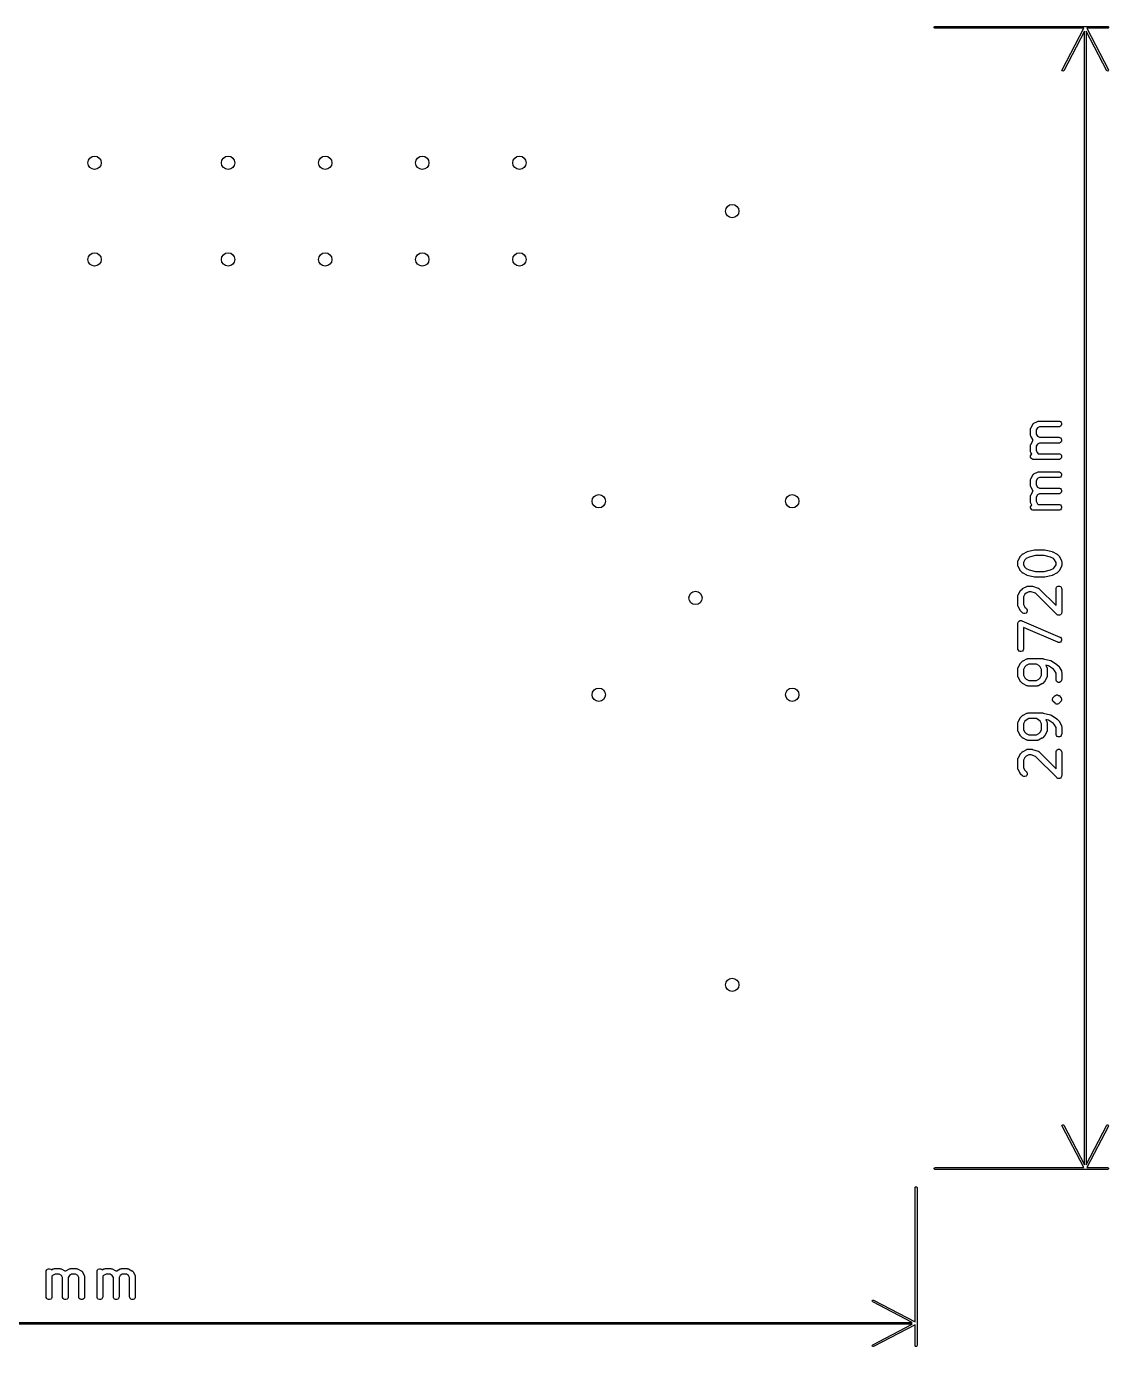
# Model space of a CAD drawing. Extents: x 5.31 to 7.49, y -5.27 to -3.91.
# Drawn here: x 6.37 to 7.489, y -5.274 to -3.909 of the extents above; entities that cross this region are included whole.
import ezdxf

# ---------------------------------------------------------------- set-up
doc = ezdxf.new("R2010")
doc.units = 0
doc.header["$MEASUREMENT"] = 0
doc.layers.add('BLACK', color=7, linetype='CONTINUOUS')

msp = doc.modelspace()

# ---------------------------------------------------------------- linework, layer by layer
at = {"layer": 'BLACK', "linetype": 'CONTINUOUS'}
for p, q in [((7.3088, -3.9096), (7.3093, -3.9091)), ((7.3088, -3.9104), (7.3088, -3.9096)), ((7.3093, -3.9109), (7.3088, -3.9104)), ((7.3093, -3.9091), (7.3097, -3.909)), ((7.3097, -3.911), (7.3093, -3.9109)), ((7.3097, -3.909), (7.4881, -3.909)), ((7.4634, -3.911), (7.3097, -3.911)), ((7.441, -3.9539), (7.4634, -3.911)), ((7.464, -3.914), (7.4428, -3.9548)), ((7.464, -5.086), (7.464, -3.914)), ((7.4872, -3.9548), (7.466, -3.914)), ((7.466, -3.914), (7.466, -5.086)), ((7.4881, -3.911), (7.4666, -3.911)), ((7.4666, -3.911), (7.489, -3.9539)), ((7.4881, -3.909), (7.4885, -3.9091)), ((7.4885, -3.9109), (7.4881, -3.911)), ((7.4885, -3.9091), (7.489, -3.9096)), ((7.489, -3.9104), (7.4885, -3.9109)), ((7.489, -3.9096), (7.489, -3.9104)), ((7.4409, -3.9543), (7.441, -3.9539)), ((7.4412, -3.955), (7.4409, -3.9543)), ((7.4418, -3.9553), (7.4412, -3.955)), ((7.4425, -3.9551), (7.4418, -3.9553)), ((7.4428, -3.9548), (7.4425, -3.9551)), ((7.4875, -3.9551), (7.4872, -3.9548)), ((7.4882, -3.9553), (7.4875, -3.9551)), ((7.4888, -3.955), (7.4882, -3.9553)), ((7.4891, -3.9543), (7.4888, -3.955)), ((7.489, -3.9539), (7.4891, -3.9543)), ((7.4084, -4.3256), (7.4085, -4.3251)), ((7.4084, -4.3313), (7.4084, -4.3256)), ((7.4085, -4.3249), (7.4087, -4.3243)), ((7.4085, -4.325), (7.4085, -4.3249)), ((7.4085, -4.3251), (7.4085, -4.325)), ((7.4087, -4.3243), (7.4106, -4.3206)), ((7.4106, -4.3206), (7.4107, -4.3205)), ((7.4107, -4.3204), (7.4109, -4.3201)), ((7.4107, -4.3205), (7.4107, -4.3204)), ((7.4107, -4.3204), (7.4107, -4.3204)), ((7.4109, -4.3201), (7.4112, -4.3198)), ((7.4112, -4.3198), (7.4114, -4.3196)), ((7.4114, -4.3196), (7.4117, -4.3194)), ((7.4117, -4.3194), (7.4118, -4.3193)), ((7.4118, -4.3193), (7.4118, -4.3193)), ((7.4118, -4.3193), (7.4119, -4.3193)), ((7.4119, -4.3193), (7.4157, -4.3174)), ((7.4155, -4.3241), (7.4143, -4.3263)), ((7.4143, -4.3263), (7.4143, -4.3306)), ((7.4177, -4.323), (7.4155, -4.3241)), ((7.4157, -4.3174), (7.4162, -4.3172)), ((7.4162, -4.3172), (7.4163, -4.3172)), ((7.4163, -4.3172), (7.4164, -4.3171)), ((7.4164, -4.3171), (7.417, -4.3171)), ((7.417, -4.3171), (7.4376, -4.3171)), ((7.4376, -4.323), (7.4177, -4.323)), ((7.4376, -4.3171), (7.4382, -4.3171)), ((7.4382, -4.3229), (7.4376, -4.323)), ((7.4382, -4.3171), (7.4393, -4.3176)), ((7.4393, -4.3225), (7.4382, -4.3229)), ((7.4393, -4.3176), (7.4401, -4.3184)), ((7.4401, -4.3217), (7.4393, -4.3225)), ((7.4401, -4.3184), (7.4405, -4.3194)), ((7.4405, -4.3206), (7.4401, -4.3217)), ((7.4405, -4.3194), (7.4405, -4.3206)), ((7.4085, -4.3318), (7.4084, -4.3313)), ((7.4085, -4.3319), (7.4085, -4.3318)), ((7.4085, -4.3321), (7.4085, -4.3319)), ((7.4087, -4.3326), (7.4085, -4.3321)), ((7.4106, -4.3363), (7.4087, -4.3326)), ((7.4087, -4.3412), (7.4106, -4.3374)), ((7.4107, -4.3364), (7.4106, -4.3363)), ((7.4106, -4.3374), (7.4107, -4.3374)), ((7.4107, -4.3365), (7.4107, -4.3364)), ((7.4109, -4.3368), (7.4107, -4.3365)), ((7.4107, -4.3365), (7.4107, -4.3365)), ((7.4107, -4.3373), (7.4109, -4.337)), ((7.4107, -4.3374), (7.4107, -4.3373)), ((7.4107, -4.3373), (7.4107, -4.3373)), ((7.411, -4.3369), (7.4109, -4.3368)), ((7.4109, -4.337), (7.411, -4.3369)), ((7.4143, -4.3306), (7.4155, -4.3328)), ((7.4155, -4.3328), (7.4177, -4.3339)), ((7.4177, -4.3398), (7.4155, -4.341)), ((7.4177, -4.3339), (7.4376, -4.3339)), ((7.4376, -4.3398), (7.4177, -4.3398)), ((7.4376, -4.3339), (7.4382, -4.334)), ((7.4382, -4.3398), (7.4376, -4.3398)), ((7.4382, -4.334), (7.4393, -4.3344)), ((7.4393, -4.3394), (7.4382, -4.3398)), ((7.4393, -4.3344), (7.4401, -4.3353)), ((7.4401, -4.3385), (7.4393, -4.3394)), ((7.4401, -4.3353), (7.4405, -4.3363)), ((7.4405, -4.3375), (7.4401, -4.3385)), ((7.4405, -4.3363), (7.4405, -4.3375)), ((7.4084, -4.3425), (7.4085, -4.3419)), ((7.4084, -4.3481), (7.4084, -4.3425)), ((7.4085, -4.3487), (7.4084, -4.3481)), ((7.4085, -4.3417), (7.4087, -4.3412)), ((7.4085, -4.3418), (7.4085, -4.3417)), ((7.4085, -4.3419), (7.4085, -4.3418)), ((7.4085, -4.3488), (7.4085, -4.3487)), ((7.4085, -4.3489), (7.4085, -4.3488)), ((7.4087, -4.3495), (7.4085, -4.3489)), ((7.4085, -4.3532), (7.4089, -4.3521)), ((7.4085, -4.3543), (7.4085, -4.3532)), ((7.4089, -4.3554), (7.4085, -4.3543)), ((7.4097, -4.3514), (7.4087, -4.3495)), ((7.4089, -4.3521), (7.4097, -4.3514)), ((7.4155, -4.341), (7.4143, -4.3432)), ((7.4143, -4.3432), (7.4143, -4.3474)), ((7.4143, -4.3474), (7.4157, -4.3501)), ((7.4157, -4.3501), (7.4164, -4.3508)), ((7.4164, -4.3508), (7.4376, -4.3508)), ((7.4376, -4.3508), (7.4382, -4.3509)), ((7.4382, -4.3509), (7.4393, -4.3513)), ((7.4393, -4.3513), (7.4401, -4.3521)), ((7.4401, -4.3521), (7.4405, -4.3532)), ((7.4405, -4.3543), (7.4401, -4.3554)), ((7.4405, -4.3532), (7.4405, -4.3543)), ((7.4097, -4.3562), (7.4089, -4.3554)), ((7.4108, -4.3567), (7.4097, -4.3562)), ((7.4114, -4.3567), (7.4108, -4.3567)), ((7.4376, -4.3567), (7.4114, -4.3567)), ((7.4382, -4.3567), (7.4376, -4.3567)), ((7.4393, -4.3562), (7.4382, -4.3567)), ((7.4401, -4.3554), (7.4393, -4.3562)), ((7.4084, -4.3781), (7.4085, -4.3776)), ((7.4084, -4.3838), (7.4084, -4.3781)), ((7.4085, -4.3774), (7.4087, -4.3768)), ((7.4085, -4.3775), (7.4085, -4.3774)), ((7.4085, -4.3776), (7.4085, -4.3775)), ((7.4087, -4.3768), (7.4106, -4.3731)), ((7.4106, -4.3731), (7.4107, -4.373)), ((7.4107, -4.3729), (7.4109, -4.3726)), ((7.4107, -4.373), (7.4107, -4.3729)), ((7.4107, -4.3729), (7.4107, -4.3729)), ((7.4109, -4.3726), (7.4112, -4.3723)), ((7.4112, -4.3723), (7.4114, -4.3721)), ((7.4114, -4.3721), (7.4117, -4.3719)), ((7.4117, -4.3719), (7.4118, -4.3718)), ((7.4118, -4.3718), (7.4119, -4.3717)), ((7.4118, -4.3718), (7.4118, -4.3718)), ((7.4119, -4.3717), (7.4157, -4.3699)), ((7.4155, -4.3766), (7.4143, -4.3788)), ((7.4143, -4.3788), (7.4143, -4.3831)), ((7.4177, -4.3755), (7.4155, -4.3766)), ((7.4157, -4.3699), (7.4162, -4.3697)), ((7.4162, -4.3697), (7.4163, -4.3697)), ((7.4163, -4.3697), (7.4164, -4.3696)), ((7.4164, -4.3696), (7.417, -4.3696)), ((7.417, -4.3696), (7.4376, -4.3696)), ((7.4376, -4.3755), (7.4177, -4.3755)), ((7.4376, -4.3696), (7.4382, -4.3696)), ((7.4382, -4.3754), (7.4376, -4.3755)), ((7.4382, -4.3696), (7.4393, -4.3701)), ((7.4393, -4.375), (7.4382, -4.3754)), ((7.4393, -4.3701), (7.4401, -4.3709)), ((7.4401, -4.3742), (7.4393, -4.375)), ((7.4401, -4.3709), (7.4405, -4.3719)), ((7.4405, -4.3731), (7.4401, -4.3742)), ((7.4405, -4.3719), (7.4405, -4.3731)), ((7.4085, -4.3843), (7.4084, -4.3838)), ((7.4084, -4.395), (7.4085, -4.3944)), ((7.4084, -4.4006), (7.4084, -4.395)), ((7.4085, -4.3844), (7.4085, -4.3843)), ((7.4085, -4.3845), (7.4085, -4.3844)), ((7.4087, -4.3851), (7.4085, -4.3845)), ((7.4085, -4.3942), (7.4087, -4.3937)), ((7.4085, -4.3943), (7.4085, -4.3942)), ((7.4085, -4.3944), (7.4085, -4.3943)), ((7.4106, -4.3888), (7.4087, -4.3851)), ((7.4087, -4.3937), (7.4106, -4.3899)), ((7.4107, -4.3889), (7.4106, -4.3888)), ((7.4106, -4.3899), (7.4107, -4.3898)), ((7.4107, -4.389), (7.4107, -4.3889)), ((7.4109, -4.3893), (7.4107, -4.389)), ((7.4107, -4.389), (7.4107, -4.389)), ((7.4107, -4.3897), (7.4109, -4.3895)), ((7.4107, -4.3898), (7.4107, -4.3897)), ((7.4107, -4.3898), (7.4107, -4.3898)), ((7.411, -4.3894), (7.4109, -4.3893)), ((7.4109, -4.3895), (7.411, -4.3894)), ((7.4143, -4.3831), (7.4155, -4.3853)), ((7.4155, -4.3935), (7.4143, -4.3957)), ((7.4155, -4.3853), (7.4177, -4.3864)), ((7.4177, -4.3923), (7.4155, -4.3935)), ((7.4177, -4.3864), (7.4376, -4.3864)), ((7.4376, -4.3923), (7.4177, -4.3923)), ((7.4376, -4.3864), (7.4382, -4.3865)), ((7.4382, -4.3923), (7.4376, -4.3923)), ((7.4382, -4.3865), (7.4393, -4.3869)), ((7.4393, -4.3918), (7.4382, -4.3923)), ((7.4393, -4.3869), (7.4401, -4.3877)), ((7.4401, -4.391), (7.4393, -4.3918)), ((7.4401, -4.3877), (7.4405, -4.3888)), ((7.4405, -4.39), (7.4401, -4.391)), ((7.4405, -4.3888), (7.4405, -4.39)), ((7.4085, -4.4012), (7.4084, -4.4006)), ((7.4085, -4.4013), (7.4085, -4.4012)), ((7.4085, -4.4014), (7.4085, -4.4013)), ((7.4087, -4.402), (7.4085, -4.4014)), ((7.4085, -4.4057), (7.4089, -4.4046)), ((7.4085, -4.4068), (7.4085, -4.4057)), ((7.4089, -4.4079), (7.4085, -4.4068)), ((7.4097, -4.4039), (7.4087, -4.402)), ((7.4089, -4.4046), (7.4097, -4.4039)), ((7.4097, -4.4087), (7.4089, -4.4079)), ((7.4108, -4.4092), (7.4097, -4.4087)), ((7.4143, -4.3957), (7.4143, -4.3999)), ((7.4143, -4.3999), (7.4157, -4.4026)), ((7.4157, -4.4026), (7.4164, -4.4033)), ((7.4164, -4.4033), (7.4376, -4.4033)), ((7.4376, -4.4033), (7.4382, -4.4034)), ((7.4382, -4.4034), (7.4393, -4.4038)), ((7.4393, -4.4087), (7.4382, -4.4092)), ((7.4393, -4.4038), (7.4401, -4.4046)), ((7.4401, -4.4079), (7.4393, -4.4087)), ((7.4401, -4.4046), (7.4405, -4.4057)), ((7.4405, -4.4068), (7.4401, -4.4079)), ((7.4405, -4.4057), (7.4405, -4.4068)), ((7.4114, -4.4092), (7.4108, -4.4092)), ((7.4376, -4.4092), (7.4114, -4.4092)), ((7.4382, -4.4092), (7.4376, -4.4092)), ((7.3953, -4.4625), (7.3954, -4.4619)), ((7.3953, -4.4663), (7.3953, -4.4625)), ((7.3954, -4.4617), (7.3956, -4.4612)), ((7.3954, -4.4618), (7.3954, -4.4617)), ((7.3954, -4.4619), (7.3954, -4.4618)), ((7.3956, -4.4612), (7.3975, -4.4574)), ((7.3975, -4.4574), (7.3977, -4.4572)), ((7.3977, -4.457), (7.3978, -4.4569)), ((7.3977, -4.4571), (7.3977, -4.457)), ((7.3977, -4.4572), (7.3977, -4.4571)), ((7.3978, -4.4569), (7.3979, -4.4569)), ((7.3979, -4.4569), (7.398, -4.4567)), ((7.398, -4.4567), (7.3999, -4.4548)), ((7.3999, -4.4548), (7.4001, -4.4546)), ((7.4001, -4.4546), (7.4002, -4.4545)), ((7.4002, -4.4545), (7.4003, -4.4545)), ((7.4003, -4.4545), (7.4004, -4.4544)), ((7.4004, -4.4544), (7.4007, -4.4542)), ((7.4004, -4.4544), (7.4004, -4.4544)), ((7.4007, -4.4542), (7.4044, -4.4524)), ((7.4026, -4.4605), (7.4012, -4.4632)), ((7.4012, -4.4632), (7.4012, -4.4656)), ((7.4038, -4.4593), (7.4026, -4.4605)), ((7.4068, -4.4578), (7.4038, -4.4593)), ((7.4044, -4.4524), (7.4045, -4.4523)), ((7.4045, -4.4523), (7.4047, -4.4522)), ((7.4045, -4.4523), (7.4045, -4.4523)), ((7.4047, -4.4522), (7.405, -4.4522)), ((7.405, -4.4521), (7.4125, -4.4503)), ((7.405, -4.4522), (7.405, -4.4521)), ((7.405, -4.4522), (7.405, -4.4522)), ((7.4136, -4.4561), (7.4068, -4.4578)), ((7.4125, -4.4503), (7.4126, -4.4503)), ((7.4126, -4.4503), (7.4127, -4.4502)), ((7.4127, -4.4502), (7.4129, -4.4502)), ((7.4129, -4.4502), (7.4131, -4.4502)), ((7.4131, -4.4502), (7.4132, -4.4502)), ((7.4132, -4.4502), (7.4133, -4.4502)), ((7.4133, -4.4502), (7.4226, -4.4502)), ((7.4223, -4.4561), (7.4136, -4.4561)), ((7.4291, -4.4578), (7.4223, -4.4561)), ((7.4226, -4.4502), (7.4227, -4.4502)), ((7.4227, -4.4502), (7.4228, -4.4502)), ((7.4228, -4.4502), (7.423, -4.4502)), ((7.423, -4.4502), (7.4232, -4.4502)), ((7.4232, -4.4502), (7.4232, -4.4503)), ((7.4232, -4.4503), (7.4233, -4.4503)), ((7.4233, -4.4503), (7.4308, -4.4521)), ((7.4321, -4.4593), (7.4291, -4.4578)), ((7.4308, -4.4521), (7.4309, -4.4522)), ((7.4309, -4.4522), (7.4309, -4.4522)), ((7.4309, -4.4522), (7.4312, -4.4522)), ((7.4312, -4.4522), (7.4314, -4.4523)), ((7.4314, -4.4523), (7.4314, -4.4523)), ((7.4314, -4.4523), (7.4315, -4.4524)), ((7.4315, -4.4524), (7.4352, -4.4542)), ((7.4333, -4.4605), (7.4321, -4.4593)), ((7.4347, -4.4632), (7.4333, -4.4605)), ((7.4347, -4.4656), (7.4347, -4.4632)), ((7.4352, -4.4542), (7.4354, -4.4544)), ((7.4354, -4.4544), (7.4355, -4.4544)), ((7.4355, -4.4544), (7.4356, -4.4545)), ((7.4356, -4.4545), (7.4357, -4.4545)), ((7.4357, -4.4545), (7.4357, -4.4546)), ((7.4357, -4.4546), (7.436, -4.4548)), ((7.436, -4.4548), (7.4378, -4.4567)), ((7.4378, -4.4567), (7.438, -4.4569)), ((7.438, -4.4569), (7.4381, -4.4569)), ((7.4381, -4.4569), (7.4381, -4.457)), ((7.4381, -4.457), (7.4382, -4.4571)), ((7.4382, -4.4571), (7.4382, -4.4572)), ((7.4382, -4.4572), (7.4384, -4.4574)), ((7.4384, -4.4574), (7.4403, -4.4612)), ((7.4403, -4.4612), (7.4405, -4.4617)), ((7.4405, -4.4617), (7.4405, -4.4618)), ((7.4405, -4.4618), (7.4405, -4.4619)), ((7.4405, -4.4619), (7.4406, -4.4625)), ((7.4406, -4.4625), (7.4406, -4.4663)), ((7.3954, -4.4668), (7.3953, -4.4663)), ((7.3954, -4.4669), (7.3954, -4.4668)), ((7.3954, -4.467), (7.3954, -4.4669)), ((7.3956, -4.4676), (7.3954, -4.467)), ((7.3975, -4.4713), (7.3956, -4.4676)), ((7.3977, -4.4716), (7.3975, -4.4713)), ((7.3977, -4.4717), (7.3977, -4.4716)), ((7.3977, -4.4716), (7.3977, -4.4716)), ((7.3978, -4.4718), (7.3977, -4.4717)), ((7.3979, -4.4719), (7.3978, -4.4718)), ((7.398, -4.4721), (7.3979, -4.4719)), ((7.3999, -4.474), (7.398, -4.4721)), ((7.4001, -4.4742), (7.3999, -4.474)), ((7.4002, -4.4742), (7.4001, -4.4742)), ((7.4003, -4.4743), (7.4002, -4.4742)), ((7.4004, -4.4743), (7.4003, -4.4743)), ((7.4004, -4.4744), (7.4004, -4.4743)), ((7.4007, -4.4745), (7.4004, -4.4744)), ((7.4044, -4.4764), (7.4007, -4.4745)), ((7.4012, -4.4656), (7.4026, -4.4683)), ((7.4026, -4.4683), (7.4038, -4.4695)), ((7.4038, -4.4695), (7.4068, -4.471)), ((7.4045, -4.4764), (7.4044, -4.4764)), ((7.4047, -4.4765), (7.4045, -4.4764)), ((7.4045, -4.4764), (7.4045, -4.4764)), ((7.405, -4.4766), (7.4047, -4.4765)), ((7.4125, -4.4785), (7.405, -4.4766)), ((7.405, -4.4766), (7.405, -4.4766)), ((7.405, -4.4766), (7.405, -4.4766)), ((7.4068, -4.471), (7.4136, -4.4727)), ((7.4136, -4.4727), (7.4223, -4.4727)), ((7.4223, -4.4727), (7.4291, -4.471)), ((7.4308, -4.4766), (7.4233, -4.4785)), ((7.4291, -4.471), (7.4321, -4.4695)), ((7.4309, -4.4766), (7.4308, -4.4766)), ((7.4312, -4.4765), (7.4309, -4.4766)), ((7.4309, -4.4766), (7.4309, -4.4766)), ((7.4314, -4.4764), (7.4312, -4.4765)), ((7.4315, -4.4764), (7.4314, -4.4764)), ((7.4314, -4.4764), (7.4314, -4.4764)), ((7.4352, -4.4745), (7.4315, -4.4764)), ((7.4321, -4.4695), (7.4333, -4.4683)), ((7.4333, -4.4683), (7.4347, -4.4656)), ((7.4354, -4.4744), (7.4352, -4.4745)), ((7.4355, -4.4743), (7.4354, -4.4744)), ((7.4356, -4.4743), (7.4355, -4.4743)), ((7.4357, -4.4742), (7.4356, -4.4743)), ((7.436, -4.474), (7.4357, -4.4742)), ((7.4357, -4.4742), (7.4357, -4.4742)), ((7.4378, -4.4721), (7.436, -4.474)), ((7.438, -4.4719), (7.4378, -4.4721)), ((7.4381, -4.4718), (7.438, -4.4719)), ((7.4382, -4.4716), (7.4381, -4.4717)), ((7.4381, -4.4717), (7.4381, -4.4718)), ((7.4384, -4.4713), (7.4382, -4.4716)), ((7.4382, -4.4716), (7.4382, -4.4716)), ((7.4403, -4.4676), (7.4384, -4.4713)), ((7.4405, -4.467), (7.4403, -4.4676)), ((7.4406, -4.4663), (7.4405, -4.4668)), ((7.4405, -4.4668), (7.4405, -4.4669)), ((7.4405, -4.4669), (7.4405, -4.467)), ((7.398, -4.4923), (7.3999, -4.4904)), ((7.3999, -4.4904), (7.4001, -4.4902)), ((7.4001, -4.4902), (7.4002, -4.4902)), ((7.4002, -4.4902), (7.4003, -4.4901)), ((7.4003, -4.4901), (7.4004, -4.49)), ((7.4004, -4.49), (7.4007, -4.4899)), ((7.4004, -4.49), (7.4004, -4.49)), ((7.4007, -4.4899), (7.4044, -4.488)), ((7.4044, -4.488), (7.405, -4.4878)), ((7.405, -4.4878), (7.4051, -4.4878)), ((7.4051, -4.4878), (7.4052, -4.4877)), ((7.4052, -4.4877), (7.4058, -4.4877)), ((7.4058, -4.4877), (7.4095, -4.4877)), ((7.4095, -4.4877), (7.4098, -4.4877)), ((7.4098, -4.4877), (7.4099, -4.4877)), ((7.4099, -4.4877), (7.41, -4.4877)), ((7.41, -4.4877), (7.4101, -4.4877)), ((7.4101, -4.4877), (7.4102, -4.4878)), ((7.4102, -4.4878), (7.4104, -4.4878)), ((7.4104, -4.4878), (7.4161, -4.4897)), ((7.4126, -4.4785), (7.4125, -4.4785)), ((7.4127, -4.4785), (7.4126, -4.4785)), ((7.4129, -4.4785), (7.4127, -4.4785)), ((7.4131, -4.4786), (7.4129, -4.4785)), ((7.4132, -4.4786), (7.4131, -4.4786)), ((7.4133, -4.4786), (7.4132, -4.4786)), ((7.4226, -4.4786), (7.4133, -4.4786)), ((7.4161, -4.4897), (7.4166, -4.4899)), ((7.4166, -4.4899), (7.4167, -4.49)), ((7.4167, -4.49), (7.4168, -4.49)), ((7.4168, -4.49), (7.4172, -4.4904)), ((7.4172, -4.4904), (7.4347, -4.5079)), ((7.4227, -4.4786), (7.4226, -4.4786)), ((7.4228, -4.4786), (7.4227, -4.4786)), ((7.423, -4.4785), (7.4228, -4.4786)), ((7.4232, -4.4785), (7.423, -4.4785)), ((7.4233, -4.4785), (7.4232, -4.4785)), ((7.4232, -4.4785), (7.4232, -4.4785)), ((7.4347, -4.4901), (7.4352, -4.489)), ((7.4347, -4.4906), (7.4347, -4.4901)), ((7.4347, -4.5079), (7.4347, -4.4906)), ((7.4352, -4.489), (7.436, -4.4882)), ((7.436, -4.4882), (7.4371, -4.4877)), ((7.4371, -4.4877), (7.4382, -4.4877)), ((7.4382, -4.4877), (7.4393, -4.4882)), ((7.4393, -4.4882), (7.4401, -4.489)), ((7.4401, -4.489), (7.4405, -4.4901)), ((7.4405, -4.4901), (7.4406, -4.4906)), ((7.4406, -4.4906), (7.4406, -4.515)), ((7.3953, -4.4981), (7.3954, -4.4975)), ((7.3953, -4.5075), (7.3953, -4.4981)), ((7.3954, -4.4973), (7.3956, -4.4968)), ((7.3954, -4.4975), (7.3954, -4.4973)), ((7.3954, -4.4975), (7.3954, -4.4975)), ((7.3956, -4.4968), (7.3975, -4.4931)), ((7.3975, -4.4931), (7.3977, -4.4928)), ((7.3977, -4.4927), (7.3978, -4.4926)), ((7.3977, -4.4928), (7.3977, -4.4927)), ((7.3977, -4.4927), (7.3977, -4.4927)), ((7.3978, -4.4926), (7.3979, -4.4925)), ((7.3979, -4.4925), (7.398, -4.4923)), ((7.4026, -4.4961), (7.4012, -4.4988)), ((7.4012, -4.4988), (7.4012, -4.5068)), ((7.4038, -4.4949), (7.4026, -4.4961)), ((7.4065, -4.4936), (7.4038, -4.4949)), ((7.409, -4.4936), (7.4065, -4.4936)), ((7.4135, -4.4951), (7.409, -4.4936)), ((7.4355, -4.5171), (7.4135, -4.4951)), ((7.3954, -4.5081), (7.3953, -4.5075)), ((7.3954, -4.5082), (7.3954, -4.5081)), ((7.3954, -4.5083), (7.3954, -4.5082)), ((7.3956, -4.5088), (7.3954, -4.5083)), ((7.3975, -4.5126), (7.3956, -4.5088)), ((7.3977, -4.5128), (7.3975, -4.5126)), ((7.3977, -4.5129), (7.3977, -4.5128)), ((7.3977, -4.513), (7.3977, -4.5129)), ((7.3978, -4.5131), (7.3977, -4.513)), ((7.3979, -4.5131), (7.3978, -4.5131)), ((7.398, -4.5133), (7.3979, -4.5131)), ((7.3999, -4.5152), (7.398, -4.5133)), ((7.4004, -4.5156), (7.3999, -4.5152)), ((7.4014, -4.516), (7.4004, -4.5156)), ((7.4012, -4.5068), (7.4026, -4.5095)), ((7.4026, -4.516), (7.4014, -4.516)), ((7.4026, -4.5095), (7.4041, -4.511)), ((7.4037, -4.5156), (7.4026, -4.516)), ((7.4045, -4.5148), (7.4037, -4.5156)), ((7.4041, -4.511), (7.4045, -4.5115)), ((7.4045, -4.5115), (7.4049, -4.5125)), ((7.4049, -4.5137), (7.4045, -4.5148)), ((7.4049, -4.5125), (7.4049, -4.5137)), ((7.436, -4.5175), (7.4355, -4.5171)), ((7.4367, -4.5178), (7.436, -4.5175)), ((7.4371, -4.5179), (7.4367, -4.5178)), ((7.4382, -4.5179), (7.4371, -4.5179)), ((7.4371, -4.5179), (7.4371, -4.5179)), ((7.4393, -4.5175), (7.4382, -4.5179)), ((7.4401, -4.5166), (7.4393, -4.5175)), ((7.4404, -4.5159), (7.4401, -4.5166)), ((7.4405, -4.5156), (7.4404, -4.5159)), ((7.4406, -4.515), (7.4405, -4.5156)), ((7.3953, -4.5262), (7.3954, -4.5257)), ((7.3953, -4.5525), (7.3953, -4.5262)), ((7.3954, -4.5256), (7.3956, -4.5251)), ((7.3954, -4.5257), (7.3954, -4.5256)), ((7.3954, -4.5257), (7.3954, -4.5257)), ((7.3956, -4.5251), (7.3958, -4.5246)), ((7.3958, -4.5246), (7.3962, -4.5242)), ((7.3958, -4.5246), (7.3958, -4.5246)), ((7.3958, -4.5246), (7.3958, -4.5246)), ((7.3962, -4.5242), (7.3966, -4.5238)), ((7.3966, -4.5238), (7.3966, -4.5238)), ((7.3966, -4.5238), (7.3967, -4.5238)), ((7.3967, -4.5238), (7.3972, -4.5236)), ((7.3972, -4.5236), (7.3977, -4.5234)), ((7.3977, -4.5234), (7.3977, -4.5233)), ((7.3977, -4.5233), (7.3983, -4.5234)), ((7.3977, -4.5234), (7.3977, -4.5234)), ((7.3983, -4.5234), (7.3988, -4.5234)), ((7.3988, -4.5234), (7.3989, -4.5234)), ((7.3989, -4.5234), (7.3989, -4.5234)), ((7.3989, -4.5234), (7.3994, -4.5235)), ((7.3994, -4.5235), (7.4388, -4.5404)), ((7.4365, -4.5458), (7.4012, -4.5307)), ((7.4012, -4.5307), (7.4012, -4.5525)), ((7.4392, -4.5456), (7.4382, -4.546)), ((7.4388, -4.5404), (7.4393, -4.5407)), ((7.4401, -4.5448), (7.4392, -4.5456)), ((7.4393, -4.5407), (7.4401, -4.5415)), ((7.4401, -4.5415), (7.4405, -4.5426)), ((7.4405, -4.5437), (7.4401, -4.5448)), ((7.4405, -4.5426), (7.4405, -4.5437)), ((7.3954, -4.5531), (7.3953, -4.5525)), ((7.3958, -4.5541), (7.3954, -4.5531)), ((7.3966, -4.5549), (7.3958, -4.5541)), ((7.3977, -4.5554), (7.3966, -4.5549)), ((7.3988, -4.5554), (7.3977, -4.5554)), ((7.3999, -4.5549), (7.3988, -4.5554)), ((7.4007, -4.5541), (7.3999, -4.5549)), ((7.4012, -4.5531), (7.4007, -4.5541)), ((7.4012, -4.5525), (7.4012, -4.5531)), ((7.437, -4.546), (7.4365, -4.5458)), ((7.4382, -4.546), (7.437, -4.546)), ((7.3953, -4.5731), (7.3954, -4.5725)), ((7.3954, -4.5723), (7.3956, -4.5718)), ((7.3954, -4.5724), (7.3954, -4.5723)), ((7.3954, -4.5725), (7.3954, -4.5724)), ((7.3956, -4.5718), (7.3975, -4.568)), ((7.3975, -4.568), (7.3977, -4.5678)), ((7.3977, -4.5677), (7.3977, -4.5676)), ((7.3977, -4.5676), (7.3978, -4.5676)), ((7.3977, -4.5678), (7.3977, -4.5677)), ((7.3978, -4.5676), (7.3979, -4.5675)), ((7.3979, -4.5675), (7.398, -4.5673)), ((7.398, -4.5673), (7.3999, -4.5654)), ((7.3999, -4.5654), (7.4001, -4.5652)), ((7.4001, -4.5652), (7.4002, -4.5652)), ((7.4002, -4.5652), (7.4003, -4.5651)), ((7.4003, -4.5651), (7.4004, -4.565)), ((7.4004, -4.565), (7.4007, -4.5649)), ((7.4004, -4.565), (7.4004, -4.565)), ((7.4007, -4.5649), (7.4044, -4.563)), ((7.4026, -4.5711), (7.4012, -4.5738)), ((7.4038, -4.5699), (7.4026, -4.5711)), ((7.4065, -4.5686), (7.4038, -4.5699)), ((7.4044, -4.563), (7.405, -4.5628)), ((7.405, -4.5628), (7.4051, -4.5628)), ((7.4051, -4.5628), (7.4052, -4.5627)), ((7.4052, -4.5627), (7.4058, -4.5627)), ((7.4058, -4.5627), (7.4208, -4.5627)), ((7.4144, -4.5686), (7.4065, -4.5686)), ((7.4171, -4.5699), (7.4144, -4.5686)), ((7.4183, -4.5711), (7.4171, -4.5699)), ((7.4197, -4.5738), (7.4183, -4.5711)), ((7.4208, -4.5627), (7.4209, -4.5627)), ((7.4209, -4.5627), (7.4209, -4.5627)), ((7.4209, -4.5627), (7.4211, -4.5627)), ((7.4211, -4.5627), (7.4213, -4.5627)), ((7.4213, -4.5627), (7.4214, -4.5627)), ((7.4214, -4.5627), (7.4215, -4.5628)), ((7.4215, -4.5628), (7.429, -4.5646)), ((7.427, -4.5702), (7.4241, -4.5695)), ((7.4241, -4.5695), (7.4253, -4.5718)), ((7.4253, -4.5718), (7.4255, -4.5723)), ((7.4255, -4.5723), (7.4255, -4.5724)), ((7.4255, -4.5724), (7.4255, -4.5725)), ((7.4255, -4.5725), (7.4256, -4.5731)), ((7.432, -4.5735), (7.427, -4.5702)), ((7.429, -4.5646), (7.4293, -4.5647)), ((7.4293, -4.5647), (7.4294, -4.5648)), ((7.4294, -4.5648), (7.4294, -4.5648)), ((7.4294, -4.5648), (7.4295, -4.5648)), ((7.4295, -4.5648), (7.4296, -4.5649)), ((7.4296, -4.5649), (7.4299, -4.565)), ((7.4299, -4.565), (7.4355, -4.5688)), ((7.4355, -4.5688), (7.4355, -4.5688)), ((7.4355, -4.5688), (7.4355, -4.5688)), ((7.4355, -4.5688), (7.4357, -4.569)), ((7.4357, -4.569), (7.436, -4.5692)), ((7.436, -4.5692), (7.436, -4.5692)), ((7.436, -4.5692), (7.436, -4.5692)), ((7.436, -4.5692), (7.4378, -4.571)), ((7.4378, -4.571), (7.438, -4.5713)), ((7.438, -4.5713), (7.4381, -4.5713)), ((7.4381, -4.5713), (7.4381, -4.5714)), ((7.4381, -4.5714), (7.4382, -4.5715)), ((7.4382, -4.5715), (7.4382, -4.5715)), ((7.4382, -4.5715), (7.4384, -4.5718)), ((7.4384, -4.5718), (7.4403, -4.5755)), ((7.3953, -4.5806), (7.3953, -4.5731)), ((7.3954, -4.5812), (7.3953, -4.5806)), ((7.3954, -4.5813), (7.3954, -4.5812)), ((7.3954, -4.5814), (7.3954, -4.5813)), ((7.3956, -4.5819), (7.3954, -4.5814)), ((7.3975, -4.5857), (7.3956, -4.5819)), ((7.3977, -4.5859), (7.3975, -4.5857)), ((7.3977, -4.586), (7.3977, -4.5859)), ((7.3977, -4.5861), (7.3977, -4.586)), ((7.3978, -4.5862), (7.3977, -4.5861)), ((7.3979, -4.5862), (7.3978, -4.5862)), ((7.398, -4.5865), (7.3979, -4.5862)), ((7.3999, -4.5883), (7.398, -4.5865)), ((7.4012, -4.5738), (7.4012, -4.5799)), ((7.4012, -4.5799), (7.4026, -4.5826)), ((7.4026, -4.5826), (7.4038, -4.5838)), ((7.4038, -4.5838), (7.4065, -4.5852)), ((7.4065, -4.5852), (7.4144, -4.5852)), ((7.4144, -4.5852), (7.4171, -4.5838)), ((7.4171, -4.5838), (7.4183, -4.5826)), ((7.4183, -4.5826), (7.4197, -4.5799)), ((7.4197, -4.5799), (7.4197, -4.5738)), ((7.4228, -4.5865), (7.421, -4.5883)), ((7.423, -4.5862), (7.4228, -4.5865)), ((7.4231, -4.5862), (7.423, -4.5862)), ((7.4232, -4.586), (7.4231, -4.5861)), ((7.4231, -4.5861), (7.4231, -4.5862)), ((7.4234, -4.5857), (7.4232, -4.5859)), ((7.4232, -4.5859), (7.4232, -4.586)), ((7.4253, -4.5819), (7.4234, -4.5857)), ((7.4255, -4.5814), (7.4253, -4.5819)), ((7.4256, -4.5806), (7.4255, -4.5812)), ((7.4255, -4.5812), (7.4255, -4.5813)), ((7.4255, -4.5813), (7.4255, -4.5814)), ((7.4256, -4.5731), (7.4256, -4.5806)), ((7.4333, -4.5749), (7.432, -4.5735)), ((7.4347, -4.5776), (7.4333, -4.5749)), ((7.4347, -4.5844), (7.4347, -4.5776)), ((7.4347, -4.5849), (7.4347, -4.5844)), ((7.4352, -4.586), (7.4347, -4.5849)), ((7.436, -4.5868), (7.4352, -4.586)), ((7.4401, -4.586), (7.4393, -4.5868)), ((7.4405, -4.5849), (7.4401, -4.586)), ((7.4403, -4.5755), (7.4405, -4.5761)), ((7.4405, -4.5761), (7.4405, -4.5762)), ((7.4405, -4.5762), (7.4405, -4.5763)), ((7.4405, -4.5763), (7.4406, -4.5769)), ((7.4406, -4.5844), (7.4405, -4.5849)), ((7.4406, -4.5769), (7.4406, -4.5844)), ((7.4001, -4.5885), (7.3999, -4.5883)), ((7.4002, -4.5886), (7.4001, -4.5885)), ((7.4003, -4.5886), (7.4002, -4.5886)), ((7.4004, -4.5887), (7.4003, -4.5886)), ((7.4007, -4.5889), (7.4004, -4.5887)), ((7.4004, -4.5887), (7.4004, -4.5887)), ((7.4044, -4.5908), (7.4007, -4.5889)), ((7.405, -4.591), (7.4044, -4.5908)), ((7.4051, -4.591), (7.405, -4.591)), ((7.4052, -4.591), (7.4051, -4.591)), ((7.4058, -4.5911), (7.4052, -4.591)), ((7.4151, -4.5911), (7.4058, -4.5911)), ((7.4157, -4.591), (7.4151, -4.5911)), ((7.4158, -4.591), (7.4157, -4.591)), ((7.4159, -4.591), (7.4158, -4.591)), ((7.4165, -4.5908), (7.4159, -4.591)), ((7.4202, -4.5889), (7.4165, -4.5908)), ((7.4205, -4.5887), (7.4202, -4.5889)), ((7.4206, -4.5886), (7.4205, -4.5887)), ((7.4205, -4.5887), (7.4205, -4.5887)), ((7.4207, -4.5886), (7.4206, -4.5886)), ((7.421, -4.5883), (7.4207, -4.5885)), ((7.4207, -4.5885), (7.4207, -4.5886)), ((7.4341, -4.6007), (7.4352, -4.6002)), ((7.4352, -4.6002), (7.4363, -4.6002)), ((7.4371, -4.5873), (7.436, -4.5868)), ((7.4363, -4.6002), (7.4374, -4.6007)), ((7.4382, -4.5873), (7.4371, -4.5873)), ((7.4393, -4.5868), (7.4382, -4.5873)), ((7.431, -4.6044), (7.4313, -4.6037)), ((7.431, -4.6056), (7.431, -4.6044)), ((7.4314, -4.6066), (7.431, -4.6056)), ((7.4313, -4.6037), (7.4314, -4.6033)), ((7.4314, -4.6033), (7.4318, -4.6029)), ((7.4314, -4.6033), (7.4314, -4.6033)), ((7.4318, -4.6071), (7.4314, -4.6066)), ((7.4314, -4.6066), (7.4314, -4.6066)), ((7.4318, -4.6029), (7.4337, -4.601)), ((7.4337, -4.6089), (7.4318, -4.6071)), ((7.4337, -4.601), (7.4341, -4.6007)), ((7.4341, -4.6093), (7.4337, -4.6089)), ((7.4352, -4.6098), (7.4341, -4.6093)), ((7.4363, -4.6098), (7.4352, -4.6098)), ((7.4374, -4.6093), (7.4363, -4.6098)), ((7.4374, -4.6007), (7.4374, -4.6007)), ((7.4374, -4.6007), (7.4378, -4.601)), ((7.4378, -4.6089), (7.4374, -4.6093)), ((7.4378, -4.601), (7.4397, -4.6029)), ((7.4397, -4.6071), (7.4378, -4.6089)), ((7.4397, -4.6029), (7.4401, -4.6033)), ((7.4401, -4.6066), (7.4397, -4.6071)), ((7.4401, -4.6033), (7.4402, -4.6037)), ((7.4405, -4.6056), (7.4401, -4.6066)), ((7.4402, -4.6037), (7.4405, -4.6044)), ((7.4405, -4.6044), (7.4405, -4.6056)), ((7.3956, -4.628), (7.3975, -4.6243)), ((7.3975, -4.6243), (7.3977, -4.624)), ((7.3977, -4.6239), (7.3978, -4.6238)), ((7.3977, -4.624), (7.3977, -4.6239)), ((7.3977, -4.624), (7.3977, -4.624)), ((7.3978, -4.6238), (7.3979, -4.6237)), ((7.3979, -4.6237), (7.398, -4.6235)), ((7.398, -4.6235), (7.3999, -4.6216)), ((7.3999, -4.6216), (7.4001, -4.6215)), ((7.4001, -4.6215), (7.4002, -4.6214)), ((7.4002, -4.6214), (7.4003, -4.6213)), ((7.4003, -4.6213), (7.4004, -4.6213)), ((7.4004, -4.6212), (7.4007, -4.6211)), ((7.4004, -4.6213), (7.4004, -4.6212)), ((7.4007, -4.6211), (7.4044, -4.6192)), ((7.4026, -4.6274), (7.4012, -4.6301)), ((7.4038, -4.6262), (7.4026, -4.6274)), ((7.4065, -4.6248), (7.4038, -4.6262)), ((7.4044, -4.6192), (7.405, -4.619)), ((7.405, -4.619), (7.4051, -4.619)), ((7.4051, -4.619), (7.4052, -4.619)), ((7.4052, -4.619), (7.4058, -4.6189)), ((7.4058, -4.6189), (7.4208, -4.6189)), ((7.4144, -4.6248), (7.4065, -4.6248)), ((7.4171, -4.6262), (7.4144, -4.6248)), ((7.4183, -4.6274), (7.4171, -4.6262)), ((7.4197, -4.6301), (7.4183, -4.6274)), ((7.4208, -4.6189), (7.4209, -4.6189)), ((7.4209, -4.6189), (7.4209, -4.6189)), ((7.4209, -4.6189), (7.4211, -4.6189)), ((7.4211, -4.6189), (7.4213, -4.619)), ((7.4213, -4.619), (7.4214, -4.619)), ((7.4214, -4.619), (7.4215, -4.619)), ((7.4215, -4.619), (7.429, -4.6209)), ((7.427, -4.6265), (7.4241, -4.6257)), ((7.4241, -4.6257), (7.4253, -4.628)), ((7.432, -4.6298), (7.427, -4.6265)), ((7.429, -4.6209), (7.4293, -4.621)), ((7.4293, -4.621), (7.4294, -4.621)), ((7.4294, -4.621), (7.4294, -4.621)), ((7.4294, -4.621), (7.4295, -4.6211)), ((7.4295, -4.6211), (7.4296, -4.6211)), ((7.4296, -4.6211), (7.4299, -4.6213)), ((7.4299, -4.6213), (7.4355, -4.625)), ((7.4355, -4.625), (7.4355, -4.625)), ((7.4355, -4.625), (7.4355, -4.625)), ((7.4355, -4.625), (7.4357, -4.6252)), ((7.4357, -4.6252), (7.436, -4.6254)), ((7.436, -4.6254), (7.436, -4.6254)), ((7.436, -4.6254), (7.436, -4.6254)), ((7.436, -4.6254), (7.4378, -4.6273)), ((7.4378, -4.6273), (7.438, -4.6275)), ((7.438, -4.6275), (7.4381, -4.6275)), ((7.3953, -4.6294), (7.3954, -4.6288)), ((7.3953, -4.6369), (7.3953, -4.6294)), ((7.3954, -4.6374), (7.3953, -4.6369)), ((7.3954, -4.6286), (7.3956, -4.628)), ((7.3954, -4.6287), (7.3954, -4.6286)), ((7.3954, -4.6288), (7.3954, -4.6287)), ((7.3954, -4.6375), (7.3954, -4.6374)), ((7.3954, -4.6376), (7.3954, -4.6375)), ((7.3956, -4.6382), (7.3954, -4.6376)), ((7.3975, -4.6419), (7.3956, -4.6382)), ((7.4012, -4.6301), (7.4012, -4.6362)), ((7.4012, -4.6362), (7.4026, -4.6389)), ((7.4026, -4.6389), (7.4038, -4.6401)), ((7.4038, -4.6401), (7.4065, -4.6414)), ((7.4144, -4.6414), (7.4171, -4.6401)), ((7.4171, -4.6401), (7.4183, -4.6389)), ((7.4183, -4.6389), (7.4197, -4.6362)), ((7.4197, -4.6362), (7.4197, -4.6301)), ((7.4253, -4.6382), (7.4234, -4.6419)), ((7.4253, -4.628), (7.4255, -4.6286)), ((7.4255, -4.6376), (7.4253, -4.6382)), ((7.4255, -4.6286), (7.4255, -4.6287)), ((7.4255, -4.6287), (7.4255, -4.6288)), ((7.4255, -4.6288), (7.4256, -4.6294)), ((7.4256, -4.6369), (7.4255, -4.6374)), ((7.4255, -4.6374), (7.4255, -4.6375)), ((7.4255, -4.6375), (7.4255, -4.6376)), ((7.4256, -4.6294), (7.4256, -4.6369)), ((7.4333, -4.6311), (7.432, -4.6298)), ((7.4347, -4.6338), (7.4333, -4.6311)), ((7.4347, -4.6406), (7.4347, -4.6338)), ((7.4347, -4.6412), (7.4347, -4.6406)), ((7.4381, -4.6275), (7.4381, -4.6276)), ((7.4381, -4.6276), (7.4382, -4.6277)), ((7.4382, -4.6277), (7.4382, -4.6278)), ((7.4382, -4.6278), (7.4384, -4.628)), ((7.4384, -4.628), (7.4403, -4.6318)), ((7.4403, -4.6318), (7.4405, -4.6323)), ((7.4405, -4.6323), (7.4405, -4.6324)), ((7.4405, -4.6324), (7.4405, -4.6325)), ((7.4405, -4.6325), (7.4406, -4.6331)), ((7.4406, -4.6406), (7.4405, -4.6412)), ((7.4406, -4.6331), (7.4406, -4.6406)), ((7.3977, -4.6422), (7.3975, -4.6419)), ((7.3977, -4.6423), (7.3977, -4.6422)), ((7.3977, -4.6422), (7.3977, -4.6422)), ((7.3978, -4.6424), (7.3977, -4.6423)), ((7.3979, -4.6425), (7.3978, -4.6424)), ((7.398, -4.6427), (7.3979, -4.6425)), ((7.3999, -4.6446), (7.398, -4.6427)), ((7.4001, -4.6448), (7.3999, -4.6446)), ((7.4002, -4.6448), (7.4001, -4.6448)), ((7.4003, -4.6449), (7.4002, -4.6448)), ((7.4004, -4.6449), (7.4003, -4.6449)), ((7.4004, -4.645), (7.4004, -4.6449)), ((7.4007, -4.6451), (7.4004, -4.645)), ((7.4044, -4.647), (7.4007, -4.6451)), ((7.405, -4.6472), (7.4044, -4.647)), ((7.4051, -4.6472), (7.405, -4.6472)), ((7.4052, -4.6473), (7.4051, -4.6472)), ((7.4058, -4.6473), (7.4052, -4.6473)), ((7.4151, -4.6473), (7.4058, -4.6473)), ((7.4065, -4.6414), (7.4144, -4.6414)), ((7.4157, -4.6473), (7.4151, -4.6473)), ((7.4158, -4.6472), (7.4157, -4.6473)), ((7.4159, -4.6472), (7.4158, -4.6472)), ((7.4165, -4.647), (7.4159, -4.6472)), ((7.4202, -4.6451), (7.4165, -4.647)), ((7.4205, -4.645), (7.4202, -4.6451)), ((7.4206, -4.6449), (7.4205, -4.6449)), ((7.4205, -4.6449), (7.4205, -4.645)), ((7.4207, -4.6448), (7.4206, -4.6449)), ((7.421, -4.6446), (7.4207, -4.6448)), ((7.4207, -4.6448), (7.4207, -4.6448)), ((7.4228, -4.6427), (7.421, -4.6446)), ((7.423, -4.6425), (7.4228, -4.6427)), ((7.4231, -4.6424), (7.423, -4.6425)), ((7.4232, -4.6422), (7.4231, -4.6423)), ((7.4231, -4.6423), (7.4231, -4.6424)), ((7.4234, -4.6419), (7.4232, -4.6422)), ((7.4232, -4.6422), (7.4232, -4.6422)), ((7.4352, -4.6422), (7.4347, -4.6412)), ((7.436, -4.6431), (7.4352, -4.6422)), ((7.4371, -4.6435), (7.436, -4.6431)), ((7.4382, -4.6435), (7.4371, -4.6435)), ((7.4393, -4.6431), (7.4382, -4.6435)), ((7.4401, -4.6422), (7.4393, -4.6431)), ((7.4405, -4.6412), (7.4401, -4.6422)), ((7.3953, -4.6669), (7.3954, -4.6663)), ((7.3953, -4.6762), (7.3953, -4.6669)), ((7.3954, -4.6661), (7.3956, -4.6655)), ((7.3954, -4.6662), (7.3954, -4.6661)), ((7.3954, -4.6663), (7.3954, -4.6662)), ((7.3956, -4.6655), (7.3975, -4.6618)), ((7.3975, -4.6618), (7.3977, -4.6615)), ((7.3977, -4.6614), (7.3978, -4.6613)), ((7.3977, -4.6615), (7.3977, -4.6614)), ((7.3977, -4.6615), (7.3977, -4.6615)), ((7.3978, -4.6613), (7.3979, -4.6612)), ((7.3979, -4.6612), (7.398, -4.661)), ((7.398, -4.661), (7.3999, -4.6591)), ((7.3999, -4.6591), (7.4001, -4.659)), ((7.4001, -4.659), (7.4002, -4.6589)), ((7.4002, -4.6589), (7.4003, -4.6588)), ((7.4003, -4.6588), (7.4004, -4.6588)), ((7.4004, -4.6587), (7.4007, -4.6586)), ((7.4004, -4.6588), (7.4004, -4.6587)), ((7.4007, -4.6586), (7.4044, -4.6567)), ((7.4026, -4.6649), (7.4012, -4.6676)), ((7.4012, -4.6676), (7.4012, -4.6755)), ((7.4038, -4.6637), (7.4026, -4.6649)), ((7.4065, -4.6623), (7.4038, -4.6637)), ((7.4044, -4.6567), (7.405, -4.6565)), ((7.405, -4.6565), (7.4051, -4.6565)), ((7.4051, -4.6565), (7.4052, -4.6565)), ((7.4052, -4.6565), (7.4058, -4.6564)), ((7.4058, -4.6564), (7.4095, -4.6564)), ((7.409, -4.6623), (7.4065, -4.6623)), ((7.4135, -4.6638), (7.409, -4.6623)), ((7.4095, -4.6564), (7.4098, -4.6564)), ((7.4098, -4.6564), (7.4099, -4.6564)), ((7.4099, -4.6564), (7.41, -4.6564)), ((7.41, -4.6564), (7.4101, -4.6565)), ((7.4101, -4.6565), (7.4102, -4.6565)), ((7.4102, -4.6565), (7.4104, -4.6566)), ((7.4104, -4.6566), (7.4161, -4.6584)), ((7.4355, -4.6858), (7.4135, -4.6638)), ((7.4161, -4.6584), (7.4166, -4.6587)), ((7.4166, -4.6587), (7.4167, -4.6587)), ((7.4167, -4.6587), (7.4168, -4.6588)), ((7.4168, -4.6588), (7.4172, -4.6591)), ((7.4172, -4.6591), (7.4347, -4.6766)), ((7.4347, -4.6588), (7.4352, -4.6577)), ((7.4347, -4.6594), (7.4347, -4.6588)), ((7.4347, -4.6766), (7.4347, -4.6594)), ((7.4352, -4.6577), (7.436, -4.6569)), ((7.436, -4.6569), (7.4371, -4.6565)), ((7.4371, -4.6565), (7.4382, -4.6565)), ((7.4382, -4.6565), (7.4393, -4.6569)), ((7.4393, -4.6569), (7.4401, -4.6577)), ((7.4401, -4.6577), (7.4405, -4.6588)), ((7.4405, -4.6588), (7.4406, -4.6594)), ((7.4406, -4.6594), (7.4406, -4.6837)), ((7.3954, -4.6768), (7.3953, -4.6762)), ((7.3954, -4.6769), (7.3954, -4.6768)), ((7.3954, -4.677), (7.3954, -4.6769)), ((7.3956, -4.6775), (7.3954, -4.677)), ((7.3975, -4.6813), (7.3956, -4.6775)), ((7.3977, -4.6815), (7.3975, -4.6813)), ((7.3977, -4.6816), (7.3977, -4.6815)), ((7.3977, -4.6817), (7.3977, -4.6816)), ((7.3978, -4.6818), (7.3977, -4.6817)), ((7.3979, -4.6818), (7.3978, -4.6818)), ((7.398, -4.6821), (7.3979, -4.6818)), ((7.3999, -4.6839), (7.398, -4.6821)), ((7.4012, -4.6755), (7.4026, -4.6782)), ((7.4026, -4.6782), (7.4041, -4.6798)), ((7.4041, -4.6798), (7.4045, -4.6802)), ((7.4045, -4.6802), (7.4049, -4.6813)), ((7.4049, -4.6813), (7.4049, -4.6824)), ((7.4004, -4.6843), (7.3999, -4.6839)), ((7.4014, -4.6847), (7.4004, -4.6843)), ((7.4026, -4.6847), (7.4014, -4.6847)), ((7.4037, -4.6843), (7.4026, -4.6847)), ((7.4045, -4.6835), (7.4037, -4.6843)), ((7.4049, -4.6824), (7.4045, -4.6835)), ((7.436, -4.6862), (7.4355, -4.6858)), ((7.4367, -4.6865), (7.436, -4.6862)), ((7.4371, -4.6866), (7.4367, -4.6865)), ((7.4382, -4.6866), (7.4371, -4.6866)), ((7.4371, -4.6866), (7.4371, -4.6866)), ((7.4393, -4.6862), (7.4382, -4.6866)), ((7.4401, -4.6854), (7.4393, -4.6862)), ((7.4404, -4.6846), (7.4401, -4.6854)), ((7.4405, -4.6843), (7.4404, -4.6846)), ((7.4406, -4.6837), (7.4405, -4.6843)), ((7.4409, -5.0457), (7.4412, -5.045)), ((7.441, -5.0461), (7.4409, -5.0457)), ((7.4634, -5.089), (7.441, -5.0461)), ((7.4412, -5.045), (7.4418, -5.0447)), ((7.4418, -5.0447), (7.4425, -5.0449)), ((7.4425, -5.0449), (7.4428, -5.0452)), ((7.4428, -5.0452), (7.464, -5.086)), ((7.466, -5.086), (7.4872, -5.0452)), ((7.489, -5.0461), (7.4666, -5.089)), ((7.4872, -5.0452), (7.4875, -5.0449)), ((7.4875, -5.0449), (7.4882, -5.0447)), ((7.4882, -5.0447), (7.4888, -5.045)), ((7.4888, -5.045), (7.4891, -5.0457)), ((7.4891, -5.0457), (7.489, -5.0461)), ((7.3088, -5.0896), (7.3093, -5.0891)), ((7.3088, -5.0904), (7.3088, -5.0896)), ((7.3093, -5.0909), (7.3088, -5.0904)), ((7.3093, -5.0891), (7.3097, -5.089)), ((7.3097, -5.091), (7.3093, -5.0909)), ((7.3097, -5.089), (7.4634, -5.089)), ((7.4881, -5.091), (7.3097, -5.091)), ((7.4666, -5.089), (7.4881, -5.089)), ((7.4881, -5.089), (7.4885, -5.0891)), ((7.4885, -5.0909), (7.4881, -5.091)), ((7.4885, -5.0891), (7.489, -5.0896)), ((7.489, -5.0904), (7.4885, -5.0909)), ((7.489, -5.0896), (7.489, -5.0904)), ((7.289, -5.1097), (7.2891, -5.1093)), ((7.289, -5.2484), (7.289, -5.1097)), ((7.2891, -5.1093), (7.2896, -5.1088)), ((7.2896, -5.1088), (7.2904, -5.1088)), ((7.2904, -5.1088), (7.2909, -5.1093)), ((7.2909, -5.1093), (7.291, -5.1097)), ((7.291, -5.1097), (7.291, -5.2731)), ((6.3908, -5.1958), (6.3913, -5.1947)), ((6.3908, -5.1964), (6.3908, -5.1958)), ((6.3908, -5.2226), (6.3908, -5.1964)), ((6.3913, -5.1947), (6.3921, -5.1939)), ((6.3921, -5.1939), (6.3932, -5.1935)), ((6.3932, -5.1935), (6.3943, -5.1935)), ((6.3943, -5.1935), (6.3954, -5.1939)), ((6.3954, -5.1939), (6.3961, -5.1947)), ((6.3961, -5.1947), (6.398, -5.1937)), ((6.3974, -5.2007), (6.3967, -5.2014)), ((6.4001, -5.1993), (6.3974, -5.2007)), ((6.398, -5.1937), (6.3986, -5.1935)), ((6.3986, -5.1935), (6.3987, -5.1935)), ((6.3987, -5.1935), (6.3988, -5.1935)), ((6.3988, -5.1935), (6.3994, -5.1934)), ((6.3994, -5.1934), (6.405, -5.1934)), ((6.4043, -5.1993), (6.4001, -5.1993)), ((6.4065, -5.2005), (6.4043, -5.1993)), ((6.405, -5.1934), (6.4056, -5.1935)), ((6.4056, -5.1935), (6.4057, -5.1935)), ((6.4057, -5.1935), (6.4058, -5.1935)), ((6.4058, -5.1935), (6.4063, -5.1937)), ((6.4063, -5.1937), (6.4101, -5.1956)), ((6.4077, -5.2027), (6.4065, -5.2005)), ((6.4101, -5.1956), (6.4102, -5.1957)), ((6.4102, -5.1957), (6.4102, -5.1957)), ((6.4102, -5.1957), (6.4103, -5.1957)), ((6.4103, -5.1957), (6.4105, -5.1959)), ((6.4105, -5.1959), (6.4106, -5.196)), ((6.4106, -5.196), (6.4107, -5.1959)), ((6.4107, -5.1959), (6.411, -5.1957)), ((6.411, -5.1957), (6.411, -5.1957)), ((6.411, -5.1957), (6.4111, -5.1957)), ((6.4111, -5.1957), (6.4112, -5.1956)), ((6.4112, -5.1956), (6.4149, -5.1937)), ((6.4147, -5.2005), (6.4136, -5.2027)), ((6.4169, -5.1993), (6.4147, -5.2005)), ((6.4149, -5.1937), (6.4155, -5.1935)), ((6.4155, -5.1935), (6.4156, -5.1935)), ((6.4156, -5.1935), (6.4157, -5.1935)), ((6.4157, -5.1935), (6.4162, -5.1934)), ((6.4162, -5.1934), (6.4219, -5.1934)), ((6.4212, -5.1993), (6.4169, -5.1993)), ((6.4234, -5.2005), (6.4212, -5.1993)), ((6.4219, -5.1934), (6.4224, -5.1935)), ((6.4224, -5.1935), (6.4225, -5.1935)), ((6.4225, -5.1935), (6.4226, -5.1935)), ((6.4226, -5.1935), (6.4232, -5.1937)), ((6.4232, -5.1937), (6.4269, -5.1956)), ((6.4245, -5.2027), (6.4234, -5.2005)), ((6.4269, -5.1956), (6.427, -5.1957)), ((6.427, -5.1957), (6.4271, -5.1957)), ((6.4271, -5.1957), (6.4271, -5.1957)), ((6.4271, -5.1957), (6.4274, -5.1959)), ((6.4274, -5.1959), (6.4277, -5.1962)), ((6.4277, -5.1962), (6.4279, -5.1964)), ((6.4279, -5.1964), (6.4281, -5.1967)), ((6.4281, -5.1967), (6.4282, -5.1968)), ((6.4282, -5.1968), (6.4282, -5.1968)), ((6.4282, -5.1968), (6.4283, -5.1969)), ((6.4283, -5.1969), (6.4301, -5.2007)), ((6.4301, -5.2007), (6.4303, -5.2012)), ((6.4433, -5.1958), (6.4438, -5.1947)), ((6.4433, -5.1964), (6.4433, -5.1958)), ((6.4433, -5.2226), (6.4433, -5.1964)), ((6.4438, -5.1947), (6.4446, -5.1939)), ((6.4446, -5.1939), (6.4457, -5.1935)), ((6.4457, -5.1935), (6.4468, -5.1935)), ((6.4468, -5.1935), (6.4479, -5.1939)), ((6.4479, -5.1939), (6.4486, -5.1947)), ((6.4486, -5.1947), (6.4505, -5.1937)), ((6.4499, -5.2007), (6.4492, -5.2014)), ((6.4526, -5.1993), (6.4499, -5.2007)), ((6.4505, -5.1937), (6.4511, -5.1935)), ((6.4511, -5.1935), (6.4512, -5.1935)), ((6.4512, -5.1935), (6.4513, -5.1935)), ((6.4513, -5.1935), (6.4519, -5.1934)), ((6.4519, -5.1934), (6.4575, -5.1934)), ((6.4568, -5.1993), (6.4526, -5.1993)), ((6.459, -5.2005), (6.4568, -5.1993)), ((6.4575, -5.1934), (6.4581, -5.1935)), ((6.4581, -5.1935), (6.4582, -5.1935)), ((6.4582, -5.1935), (6.4583, -5.1935)), ((6.4583, -5.1935), (6.4588, -5.1937)), ((6.4588, -5.1937), (6.4626, -5.1956)), ((6.4602, -5.2027), (6.459, -5.2005)), ((6.4626, -5.1956), (6.4626, -5.1957)), ((6.4626, -5.1957), (6.4627, -5.1957)), ((6.4627, -5.1957), (6.4627, -5.1957)), ((6.4627, -5.1957), (6.463, -5.1959)), ((6.463, -5.1959), (6.4631, -5.196)), ((6.4631, -5.196), (6.4632, -5.1959)), ((6.4632, -5.1959), (6.4635, -5.1957)), ((6.4635, -5.1957), (6.4635, -5.1957)), ((6.4635, -5.1957), (6.4636, -5.1957)), ((6.4636, -5.1957), (6.4637, -5.1956)), ((6.4637, -5.1956), (6.4674, -5.1937)), ((6.4672, -5.2005), (6.4661, -5.2027)), ((6.4694, -5.1993), (6.4672, -5.2005)), ((6.4674, -5.1937), (6.4679, -5.1935)), ((6.4679, -5.1935), (6.4681, -5.1935)), ((6.4681, -5.1935), (6.4682, -5.1935)), ((6.4682, -5.1935), (6.4687, -5.1934)), ((6.4687, -5.1934), (6.4744, -5.1934)), ((6.4737, -5.1993), (6.4694, -5.1993)), ((6.4759, -5.2005), (6.4737, -5.1993)), ((6.4744, -5.1934), (6.4749, -5.1935)), ((6.4749, -5.1935), (6.475, -5.1935)), ((6.475, -5.1935), (6.4751, -5.1935)), ((6.4751, -5.1935), (6.4757, -5.1937)), ((6.4757, -5.1937), (6.4794, -5.1956)), ((6.477, -5.2027), (6.4759, -5.2005)), ((6.4794, -5.1956), (6.4795, -5.1957)), ((6.4795, -5.1957), (6.4796, -5.1957)), ((6.4796, -5.1957), (6.4796, -5.1957)), ((6.4796, -5.1957), (6.4799, -5.1959)), ((6.4799, -5.1959), (6.4802, -5.1962)), ((6.4802, -5.1962), (6.4804, -5.1964)), ((6.4804, -5.1964), (6.4806, -5.1967)), ((6.4806, -5.1967), (6.4807, -5.1968)), ((6.4807, -5.1968), (6.4807, -5.1968)), ((6.4807, -5.1968), (6.4807, -5.1969)), ((6.4807, -5.1969), (6.4826, -5.2007)), ((6.4826, -5.2007), (6.4828, -5.2012)), ((6.3967, -5.2014), (6.3967, -5.2226)), ((6.4077, -5.2226), (6.4077, -5.2027)), ((6.4136, -5.2027), (6.4136, -5.2226)), ((6.4245, -5.2226), (6.4245, -5.2027)), ((6.4303, -5.2012), (6.4303, -5.2013)), ((6.4303, -5.2013), (6.4304, -5.2014)), ((6.4304, -5.2014), (6.4304, -5.202)), ((6.4304, -5.202), (6.4304, -5.2226)), ((6.4492, -5.2014), (6.4492, -5.2226)), ((6.4602, -5.2226), (6.4602, -5.2027)), ((6.4661, -5.2027), (6.4661, -5.2226)), ((6.477, -5.2226), (6.477, -5.2027)), ((6.4828, -5.2012), (6.4828, -5.2013)), ((6.4828, -5.2013), (6.4829, -5.2014)), ((6.4829, -5.2014), (6.4829, -5.202)), ((6.4829, -5.202), (6.4829, -5.2226)), ((6.3908, -5.2232), (6.3908, -5.2226)), ((6.3913, -5.2243), (6.3908, -5.2232)), ((6.3921, -5.2251), (6.3913, -5.2243)), ((6.3932, -5.2255), (6.3921, -5.2251)), ((6.3943, -5.2255), (6.3932, -5.2255)), ((6.3954, -5.2251), (6.3943, -5.2255)), ((6.3962, -5.2243), (6.3954, -5.2251)), ((6.3966, -5.2232), (6.3962, -5.2243)), ((6.3967, -5.2226), (6.3966, -5.2232)), ((6.4077, -5.2232), (6.4077, -5.2226)), ((6.4082, -5.2243), (6.4077, -5.2232)), ((6.409, -5.2251), (6.4082, -5.2243)), ((6.41, -5.2255), (6.409, -5.2251)), ((6.4112, -5.2255), (6.41, -5.2255)), ((6.4123, -5.2251), (6.4112, -5.2255)), ((6.4131, -5.2243), (6.4123, -5.2251)), ((6.4135, -5.2232), (6.4131, -5.2243)), ((6.4136, -5.2226), (6.4135, -5.2232)), ((6.4246, -5.2232), (6.4245, -5.2226)), ((6.425, -5.2243), (6.4246, -5.2232)), ((6.4258, -5.2251), (6.425, -5.2243)), ((6.4269, -5.2255), (6.4258, -5.2251)), ((6.4281, -5.2255), (6.4269, -5.2255)), ((6.4291, -5.2251), (6.4281, -5.2255)), ((6.4299, -5.2243), (6.4291, -5.2251)), ((6.4304, -5.2232), (6.4299, -5.2243)), ((6.4304, -5.2226), (6.4304, -5.2232)), ((6.4433, -5.2232), (6.4433, -5.2226)), ((6.4438, -5.2243), (6.4433, -5.2232)), ((6.4446, -5.2251), (6.4438, -5.2243)), ((6.4457, -5.2255), (6.4446, -5.2251)), ((6.4468, -5.2255), (6.4457, -5.2255)), ((6.4479, -5.2251), (6.4468, -5.2255)), ((6.4487, -5.2243), (6.4479, -5.2251)), ((6.4491, -5.2232), (6.4487, -5.2243)), ((6.4492, -5.2226), (6.4491, -5.2232)), ((6.4602, -5.2232), (6.4602, -5.2226)), ((6.4606, -5.2243), (6.4602, -5.2232)), ((6.4615, -5.2251), (6.4606, -5.2243)), ((6.4625, -5.2255), (6.4615, -5.2251)), ((6.4637, -5.2255), (6.4625, -5.2255)), ((6.4647, -5.2251), (6.4637, -5.2255)), ((6.4656, -5.2243), (6.4647, -5.2251)), ((6.466, -5.2232), (6.4656, -5.2243)), ((6.4661, -5.2226), (6.466, -5.2232)), ((6.4771, -5.2232), (6.477, -5.2226)), ((6.4775, -5.2243), (6.4771, -5.2232)), ((6.4783, -5.2251), (6.4775, -5.2243)), ((6.4794, -5.2255), (6.4783, -5.2251)), ((6.4806, -5.2255), (6.4794, -5.2255)), ((6.4816, -5.2251), (6.4806, -5.2255)), ((6.4824, -5.2243), (6.4816, -5.2251)), ((6.4829, -5.2232), (6.4824, -5.2243)), ((6.4829, -5.2226), (6.4829, -5.2232)), ((7.2447, -5.2268), (7.245, -5.2262)), ((7.2449, -5.2275), (7.2447, -5.2268)), ((7.2452, -5.2278), (7.2449, -5.2275)), ((7.245, -5.2262), (7.2457, -5.2259)), ((7.286, -5.249), (7.2452, -5.2278)), ((7.2457, -5.2259), (7.2461, -5.226)), ((7.2461, -5.226), (7.289, -5.2484)), ((5.314, -5.249), (7.286, -5.249)), ((7.286, -5.251), (5.314, -5.251)), ((7.2452, -5.2722), (7.286, -5.251)), ((7.289, -5.2516), (7.2461, -5.274)), ((7.289, -5.2731), (7.289, -5.2516)), ((7.2447, -5.2732), (7.2449, -5.2725)), ((7.245, -5.2738), (7.2447, -5.2732)), ((7.2449, -5.2725), (7.2452, -5.2722)), ((7.2457, -5.2741), (7.245, -5.2738)), ((7.2461, -5.274), (7.2457, -5.2741)), ((7.2891, -5.2735), (7.289, -5.2731)), ((7.2896, -5.274), (7.2891, -5.2735)), ((7.2904, -5.274), (7.2896, -5.274)), ((7.2909, -5.2735), (7.2904, -5.274)), ((7.291, -5.2731), (7.2909, -5.2735))]:
    msp.add_line(p, q, dxfattribs=at)
at = {"layer": 'BLACK'}
for centre in [(6.4408, -4.05), (6.5788, -4.05), (6.6792, -4.05), (6.7796, -4.05), (6.88, -4.05), (7.1, -4.1), (6.4408, -4.15), (6.5788, -4.15), (6.6792, -4.15), (6.7796, -4.15), (6.88, -4.15), (6.962, -4.4), (7.162, -4.4), (7.062, -4.5), (6.962, -4.6), (7.162, -4.6), (7.1, -4.9)]:
    msp.add_circle(centre, 0.00689, dxfattribs=at)

doc.saveas('drawing.dxf')
